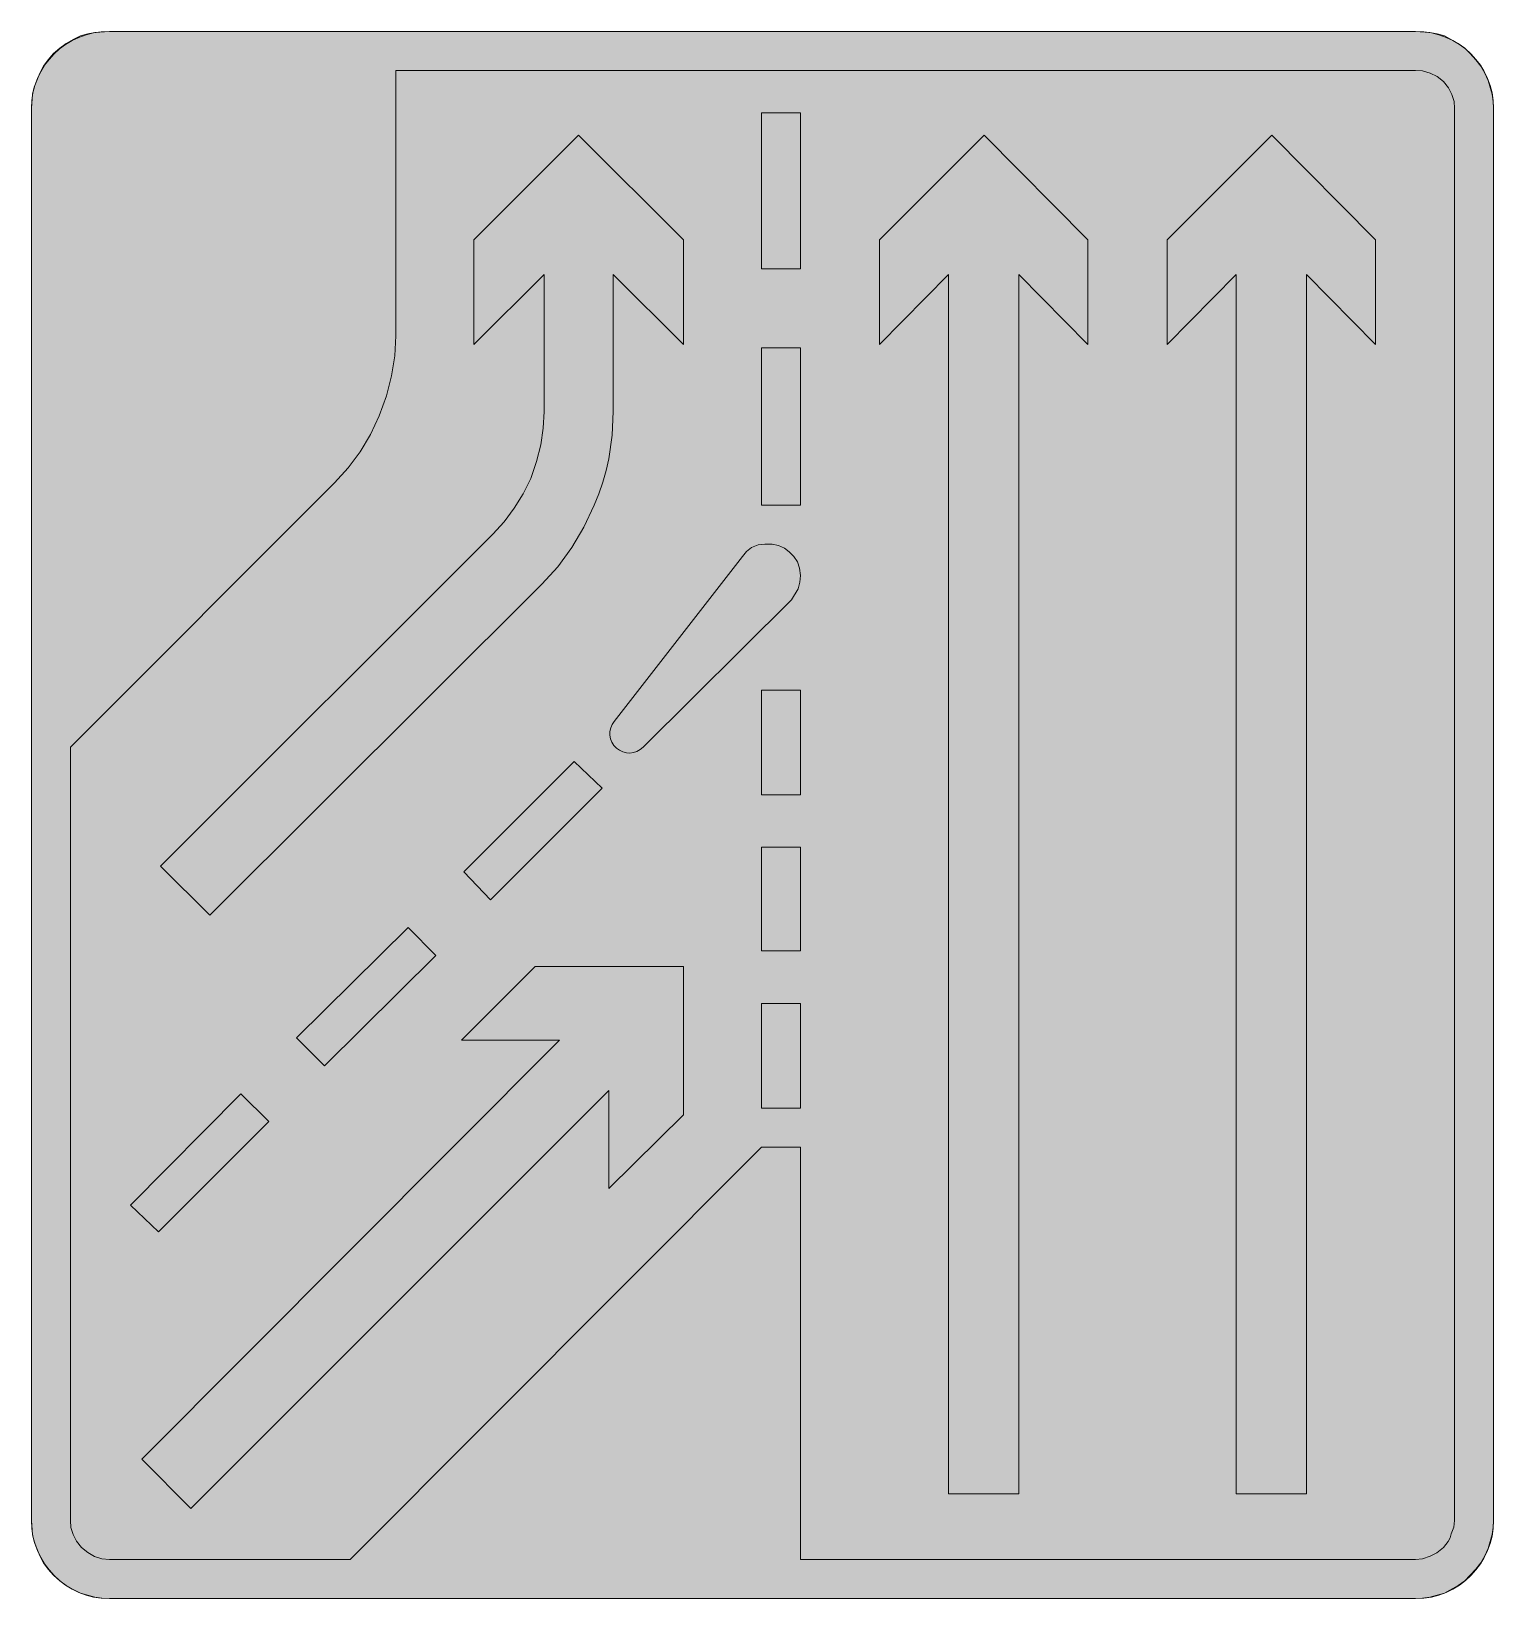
# Model space of a CAD drawing. Header units: metres. Extents: x 167 to 403, y 10 to 263.
import ezdxf

# ---------------------------------------------------------------- set-up
doc = ezdxf.new("R2010")
doc.units = ezdxf.units.M
for name, color, linetype, true_color in [('FILL_LIME_00FF00', 7, 'Continuous', 0x00ff00), ('FILL_WHITE_FFFFFF', 7, 'Continuous', 0xffffff), ('STROKE_LIME_00FF00', 7, 'Continuous', 0x00ff00)]:
    doc.layers.add(name, color=color, linetype=linetype, true_color=true_color)

msp = doc.modelspace()

# ---------------------------------------------------------------- hatches: boundary and pattern name
at = {"layer": 'FILL_LIME_00FF00', "true_color": 0x00ff00}
h = msp.add_hatch(color=7, dxfattribs=at)
h.dxf.hatch_style = 1
h.paths.add_polyline_path([(390.24, 256.32), (391.37, 256.22), (392.56, 255.89), (393.71, 255.33), (394.74, 254.52), (395.55, 253.52), (396.11, 252.43), (396.44, 251.31), (396.54, 250.2), (396.54, 22.14), (396.41, 21.06), (396, 19.98), (395.8, 19.34), (395.51, 18.76), (394.74, 17.82), (393.66, 16.96), (392.58, 16.38), (391.34, 15.97), (390.24, 15.84), (290.88, 15.84), (290.88, 82.44), (284.58, 82.44), (218.16, 15.84), (179.28, 15.84), (178.07, 15.97), (176.9, 16.36), (175.79, 16.98), (174.78, 17.82), (173.97, 18.82), (173.41, 19.91), (173.08, 21.03), (172.98, 22.14), (172.98, 147.06), (215.64, 189.72), (217.83, 192.12), (219.78, 194.71), (221.46, 197.52), (222.84, 200.52), (224.02, 203.76), (224.86, 207), (225.37, 210.24), (225.54, 213.48), (225.54, 256.32), (390.24, 256.32)])
at = {"layer": 'FILL_WHITE_FFFFFF', "true_color": 0xffffff}
h = msp.add_hatch(color=7, dxfattribs=at)
h.dxf.hatch_style = 1
h.paths.add_polyline_path([(392.51, 262.46), (393.71, 262.24), (394.92, 261.9), (397.13, 260.66), (398.16, 259.9), (399.06, 259.02), (399.97, 258.04), (400.77, 256.99), (401.44, 255.88), (401.94, 254.7), (402.59, 252.45), (402.78, 251.31), (402.84, 250.2), (402.84, 22.14), (402.78, 21.03), (402.59, 19.89), (401.94, 17.64), (401.44, 16.46), (400.77, 15.34), (399.97, 14.3), (399.06, 13.32), (398.16, 12.44), (397.13, 11.68), (394.92, 10.44), (392.51, 9.79), (391.35, 9.6), (390.24, 9.54), (179.28, 9.54), (178.09, 9.6), (176.94, 9.79), (174.6, 10.44), (173.42, 11.02), (172.31, 11.68), (171.26, 12.44), (170.28, 13.32), (169.4, 14.3), (168.66, 15.34), (168.05, 16.46), (167.58, 17.64), (167.14, 18.75), (166.86, 19.89), (166.68, 22.14), (166.68, 250.2), (166.86, 252.45), (167.14, 253.59), (167.58, 254.7), (168.05, 255.88), (168.66, 256.99), (169.4, 258.04), (170.28, 259.02), (171.26, 259.9), (172.3, 260.66), (173.42, 261.32), (174.6, 261.9), (175.79, 262.24), (176.94, 262.46), (179.28, 262.62), (390.24, 262.62), (392.51, 262.46)])
h = msp.add_hatch(color=7, dxfattribs=at)
h.dxf.hatch_style = 1
h.paths.add_polyline_path([(290.88, 249.48), (290.88, 224.28), (284.58, 224.28), (284.58, 249.48), (290.88, 249.48)])
h = msp.add_hatch(color=7, dxfattribs=at)
h.dxf.hatch_style = 1
h.paths.add_polyline_path([(271.98, 228.96), (271.98, 212.04), (260.64, 223.38), (260.64, 201.24), (260.47, 197.43), (259.92, 193.61), (259.5, 191.71), (258.97, 189.82), (258.33, 187.96), (257.58, 186.12), (255.93, 182.58), (253.96, 179.26), (251.68, 176.17), (249.12, 173.34), (195.48, 119.88), (187.56, 127.8), (241.2, 181.44), (243.02, 183.43), (244.66, 185.6), (246.11, 187.95), (247.32, 190.44), (248.26, 193.14), (248.94, 195.84), (249.34, 198.54), (249.48, 201.24), (249.48, 223.38), (238.14, 212.04), (238.14, 228.96), (255.06, 245.88), (271.98, 228.96)])
h = msp.add_hatch(color=7, dxfattribs=at)
h.dxf.hatch_style = 1
h.paths.add_polyline_path([(320.58, 245.88), (337.32, 228.96), (337.32, 212.04), (326.16, 223.38), (326.16, 26.46), (314.82, 26.46), (314.82, 223.38), (303.66, 212.04), (303.66, 228.96), (320.58, 245.88)])
h = msp.add_hatch(color=7, dxfattribs=at)
h.dxf.hatch_style = 1
h.paths.add_polyline_path([(367.02, 245.88), (383.76, 228.96), (383.76, 212.04), (372.6, 223.38), (372.6, 26.46), (361.26, 26.46), (361.26, 223.38), (350.1, 212.04), (350.1, 228.96), (367.02, 245.88)])
h = msp.add_hatch(color=7, dxfattribs=at)
h.dxf.hatch_style = 1
h.paths.add_polyline_path([(290.88, 211.5), (290.88, 186.12), (284.58, 186.12), (284.58, 211.5), (290.88, 211.5)])
h = msp.add_hatch(color=7, dxfattribs=at)
h.dxf.hatch_style = 1
h.paths.add_polyline_path([(281.52, 177.84), (282.17, 178.63), (282.96, 179.28), (284.04, 179.68), (285.12, 179.82), (286.3, 179.83), (287.37, 179.59), (288.31, 179.16), (289.08, 178.56), (289.82, 177.82), (290.39, 176.94), (290.75, 175.93), (290.88, 174.78), (290.77, 173.7), (290.52, 172.62), (289.44, 170.82), (265.5, 147.06), (265, 146.65), (264.47, 146.35), (263.91, 146.16), (263.34, 146.09), (262.77, 146.13), (262.21, 146.28), (261.68, 146.53), (261.18, 146.88), (260.76, 147.32), (260.44, 147.83), (260.23, 148.39), (260.12, 148.97), (260.13, 149.56), (260.24, 150.15), (260.47, 150.7), (260.82, 151.2), (281.52, 177.84)])
h = msp.add_hatch(color=7, dxfattribs=at)
h.dxf.hatch_style = 1
h.paths.add_polyline_path([(290.88, 156.24), (290.88, 139.32), (284.58, 139.32), (284.58, 156.24), (290.88, 156.24)])
h = msp.add_hatch(color=7, dxfattribs=at)
h.dxf.hatch_style = 1
h.paths.add_polyline_path([(254.34, 144.72), (258.84, 140.4), (240.84, 122.4), (236.52, 126.9), (254.34, 144.72)])
h = msp.add_hatch(color=7, dxfattribs=at)
h.dxf.hatch_style = 1
h.paths.add_polyline_path([(290.88, 130.86), (290.88, 114.12), (284.58, 114.12), (284.58, 130.86), (290.88, 130.86)])
h = msp.add_hatch(color=7, dxfattribs=at)
h.dxf.hatch_style = 1
h.paths.add_polyline_path([(227.52, 117.9), (232.02, 113.4), (214.02, 95.58), (209.52, 100.08), (227.52, 117.9)])
h = msp.add_hatch(color=7, dxfattribs=at)
h.dxf.hatch_style = 1
h.paths.add_polyline_path([(184.5, 32.04), (252, 99.72), (236.16, 99.72), (248.04, 111.6), (271.98, 111.6), (271.98, 87.66), (259.92, 75.78), (259.92, 91.62), (192.42, 24.12), (184.5, 32.04)])
h = msp.add_hatch(color=7, dxfattribs=at)
h.dxf.hatch_style = 1
h.paths.add_polyline_path([(290.88, 105.66), (290.88, 88.74), (284.58, 88.74), (284.58, 105.66), (290.88, 105.66)])
h = msp.add_hatch(color=7, dxfattribs=at)
h.dxf.hatch_style = 1
h.paths.add_polyline_path([(200.52, 91.08), (205.02, 86.58), (187.2, 68.76), (182.7, 73.08), (200.52, 91.08)])

# ---------------------------------------------------------------- linework, layer by layer
at = {"layer": 'FILL_LIME_00FF00', "lineweight": 0, "true_color": 0x00ff00}
msp.add_lwpolyline([(390.24, 256.32), (391.37, 256.22), (392.56, 255.89), (393.71, 255.33), (394.74, 254.52), (395.55, 253.52), (396.11, 252.43), (396.44, 251.31), (396.54, 250.2), (396.54, 22.14), (396.41, 21.06), (396, 19.98), (395.8, 19.34), (395.51, 18.76), (394.74, 17.82), (393.66, 16.96), (392.58, 16.38), (391.34, 15.97), (390.24, 15.84), (290.88, 15.84), (290.88, 82.44), (284.58, 82.44), (218.16, 15.84), (179.28, 15.84), (178.07, 15.97), (176.9, 16.36), (175.79, 16.98), (174.78, 17.82), (173.97, 18.82), (173.41, 19.91), (173.08, 21.03), (172.98, 22.14), (172.98, 147.06), (215.64, 189.72), (217.83, 192.12), (219.78, 194.71), (221.46, 197.52), (222.84, 200.52), (224.02, 203.76), (224.86, 207), (225.37, 210.24), (225.54, 213.48), (225.54, 256.32)], close=True, dxfattribs=at)
at = {"layer": 'FILL_WHITE_FFFFFF', "lineweight": 0, "true_color": 0xffffff}
for points in [[(392.51, 262.46), (393.71, 262.24), (394.92, 261.9), (397.13, 260.66), (398.16, 259.9), (399.06, 259.02), (399.97, 258.04), (400.77, 256.99), (401.44, 255.88), (401.94, 254.7), (402.59, 252.45), (402.78, 251.31), (402.84, 250.2), (402.84, 22.14), (402.78, 21.03), (402.59, 19.89), (401.94, 17.64), (401.44, 16.46), (400.77, 15.34), (399.97, 14.3), (399.06, 13.32), (398.16, 12.44), (397.13, 11.68), (394.92, 10.44), (392.51, 9.79), (391.35, 9.6), (390.24, 9.54), (179.28, 9.54), (178.09, 9.6), (176.94, 9.79), (174.6, 10.44), (173.42, 11.02), (172.31, 11.68), (171.26, 12.44), (170.28, 13.32), (169.4, 14.3), (168.66, 15.34), (168.05, 16.46), (167.58, 17.64), (167.14, 18.75), (166.86, 19.89), (166.68, 22.14), (166.68, 250.2), (166.86, 252.45), (167.14, 253.59), (167.58, 254.7), (168.05, 255.88), (168.66, 256.99), (169.4, 258.04), (170.28, 259.02), (171.26, 259.9), (172.3, 260.66), (173.42, 261.32), (174.6, 261.9), (175.79, 262.24), (176.94, 262.46), (179.28, 262.62), (390.24, 262.62)], [(290.88, 249.48), (290.88, 224.28), (284.58, 224.28), (284.58, 249.48)], [(271.98, 228.96), (271.98, 212.04), (260.64, 223.38), (260.64, 201.24), (260.47, 197.43), (259.92, 193.61), (259.5, 191.71), (258.97, 189.82), (258.33, 187.96), (257.58, 186.12), (255.93, 182.58), (253.96, 179.26), (251.68, 176.17), (249.12, 173.34), (195.48, 119.88), (187.56, 127.8), (241.2, 181.44), (243.02, 183.43), (244.66, 185.6), (246.11, 187.95), (247.32, 190.44), (248.26, 193.14), (248.94, 195.84), (249.34, 198.54), (249.48, 201.24), (249.48, 223.38), (238.14, 212.04), (238.14, 228.96), (255.06, 245.88)], [(320.58, 245.88), (337.32, 228.96), (337.32, 212.04), (326.16, 223.38), (326.16, 26.46), (314.82, 26.46), (314.82, 223.38), (303.66, 212.04), (303.66, 228.96)], [(367.02, 245.88), (383.76, 228.96), (383.76, 212.04), (372.6, 223.38), (372.6, 26.46), (361.26, 26.46), (361.26, 223.38), (350.1, 212.04), (350.1, 228.96)], [(290.88, 211.5), (290.88, 186.12), (284.58, 186.12), (284.58, 211.5)], [(281.52, 177.84), (282.17, 178.63), (282.96, 179.28), (284.04, 179.68), (285.12, 179.82), (286.3, 179.83), (287.37, 179.59), (288.31, 179.16), (289.08, 178.56), (289.82, 177.82), (290.39, 176.94), (290.75, 175.93), (290.88, 174.78), (290.77, 173.7), (290.52, 172.62), (289.44, 170.82), (265.5, 147.06), (265, 146.65), (264.47, 146.35), (263.91, 146.16), (263.34, 146.09), (262.77, 146.13), (262.21, 146.28), (261.68, 146.53), (261.18, 146.88), (260.76, 147.32), (260.44, 147.83), (260.23, 148.39), (260.12, 148.97), (260.13, 149.56), (260.24, 150.15), (260.47, 150.7), (260.82, 151.2)], [(290.88, 156.24), (290.88, 139.32), (284.58, 139.32), (284.58, 156.24)], [(254.34, 144.72), (258.84, 140.4), (240.84, 122.4), (236.52, 126.9)], [(290.88, 130.86), (290.88, 114.12), (284.58, 114.12), (284.58, 130.86)], [(227.52, 117.9), (232.02, 113.4), (214.02, 95.58), (209.52, 100.08)], [(184.5, 32.04), (252, 99.72), (236.16, 99.72), (248.04, 111.6), (271.98, 111.6), (271.98, 87.66), (259.92, 75.78), (259.92, 91.62), (192.42, 24.12)], [(290.88, 105.66), (290.88, 88.74), (284.58, 88.74), (284.58, 105.66)], [(200.52, 91.08), (205.02, 86.58), (187.2, 68.76), (182.7, 73.08)]]:
    msp.add_lwpolyline(points, close=True, dxfattribs=at)
at = {"layer": 'STROKE_LIME_00FF00', "lineweight": 0, "true_color": 0x00ff00}
for points in [[(179.28, 262.62), (177.98, 262.56), (176.72, 262.37), (175.51, 262.06), (174.35, 261.64), (173.25, 261.12), (172.21, 260.49), (171.24, 259.78), (170.35, 258.97), (169.54, 258.09), (168.82, 257.14), (168.19, 256.11), (167.66, 255.03), (167.24, 253.89), (166.93, 252.7), (166.74, 251.47), (166.68, 250.2)], [(390.24, 262.62), (179.28, 262.62)], [(402.84, 250.2), (402.78, 251.47), (402.59, 252.7), (402.28, 253.89), (401.86, 255.03), (401.33, 256.11), (400.7, 257.14), (399.98, 258.09), (399.17, 258.97), (398.28, 259.78), (397.31, 260.49), (396.27, 261.12), (395.17, 261.64), (394.01, 262.06), (392.8, 262.37), (391.54, 262.56), (390.24, 262.62)], [(166.68, 250.2), (166.68, 22.14)], [(402.84, 22.14), (402.84, 250.2)], [(166.68, 22.14), (166.74, 20.87), (166.93, 19.63), (167.24, 18.44), (167.66, 17.29), (168.19, 16.19), (168.82, 15.15), (169.54, 14.17), (170.35, 13.27), (171.24, 12.46), (172.21, 11.72), (173.25, 11.08), (174.35, 10.55), (175.51, 10.12), (176.72, 9.8), (177.98, 9.61), (179.28, 9.54)], [(390.24, 9.54), (391.54, 9.61), (392.8, 9.8), (394.01, 10.12), (395.17, 10.55), (396.27, 11.08), (397.31, 11.72), (398.28, 12.46), (399.17, 13.27), (399.98, 14.17), (400.7, 15.15), (401.33, 16.19), (401.86, 17.29), (402.28, 18.44), (402.59, 19.63), (402.78, 20.87), (402.84, 22.14)], [(179.28, 9.54), (390.24, 9.54)]]:
    msp.add_lwpolyline(points, dxfattribs=at)

doc.saveas('drawing.dxf')
